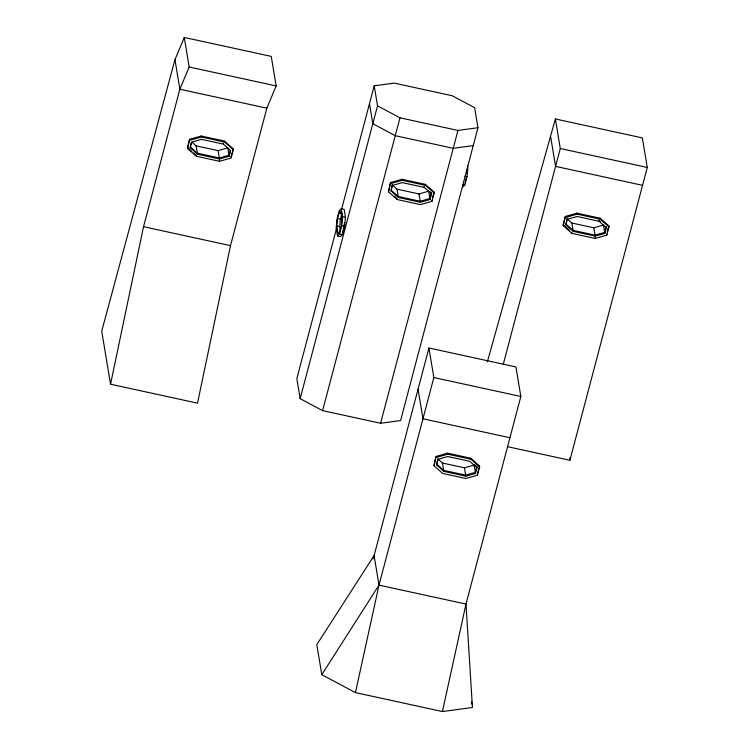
<?xml version="1.0" encoding="UTF-8"?>
<svg xmlns="http://www.w3.org/2000/svg" width="749" height="749" viewBox="0 0 749 749"><rect width="100%" height="100%" fill="white"/><g stroke="black" fill="none" stroke-linecap="round" stroke-linejoin="round"><path stroke-width="1.12" d="M336.788 225.983L337.509 218.493L339.016 212.791L340.711 211.134L341.965 218.727L341.244 226.217L339.737 231.909L338.042 233.566L336.788 225.983L339.681 226.61L340.402 230.954M339.681 226.61L340.411 219.12L341.909 213.428M337.499 235.982L339.531 233.988L341.713 225.739L342.583 216.733L341.254 208.728L344.156 209.355L345.486 217.369L344.615 226.376L342.433 234.624L340.392 236.618L337.499 235.982L336.17 227.968L337.041 218.961L339.222 210.712L341.254 208.728M344.559 222.565L342.639 232.546M466.955 172.916L467.264 169.705M462.798 186.96L464.829 184.966L467.011 176.717L467.882 167.71L467.507 165.426M110.543 384.209L143.536 226.704L179.863 89.225L189.179 66.998L184.273 37.45L271.26 56.39L276.156 85.938L266.841 108.174L230.514 245.644L197.521 403.149L110.543 384.209L101.724 331.124L174.957 59.686L184.273 37.45M355.447 692.61L379.003 585.128L433.849 377.543L428.943 347.995L515.93 366.935L520.836 396.483L465.99 604.069L442.425 711.55L355.447 692.61L321.789 674.671L316.799 644.627L374.097 555.58L428.943 347.995M187.447 147.544L189.628 139.295L201.228 136.009L224.419 141.055L233.117 148.77L233.285 149.772L231.104 158.02L219.504 161.307L196.313 156.251L187.615 148.545L187.447 147.544L191.8 151.401M187.615 148.545L189.628 139.295M190.602 144.875L191.107 142.975M190.274 147.778L191.772 142.076L201.425 139.342L223.389 144.126L230.626 150.54L229.119 156.232L219.466 158.975L197.502 154.191L190.274 147.778L190.106 146.776L197.343 153.189L219.307 157.973L228.96 155.23L230.215 150.483M230.935 157.018L232.031 152.89M232.574 150.83L233.117 148.77M336.601 228.155L296.838 378.638L300.162 398.674L322.604 410.63L380.595 423.26L400.603 420.545L477.965 127.723L474.641 107.697L452.199 95.741L394.217 83.111L374.21 85.817L341.684 208.915M300.162 398.674L377.533 105.852L374.21 85.817M322.604 410.63L399.975 117.808L377.533 105.852M390.519 182.587L388.506 191.838L397.204 199.543L420.395 204.599L432.004 201.312L434.177 193.064L434.017 192.062L425.32 184.348L402.119 179.301L390.519 182.587L388.506 191.838M391.25 189.113L392.504 184.366L391.165 191.07L398.402 197.483L420.367 202.267L430.02 199.524L431.527 193.832L429.748 191.407M431.358 192.83L429.851 198.522L420.198 201.266L398.234 196.481L390.997 190.068L391.165 191.07M432.65 197.212L434.017 192.062M380.595 423.26L457.957 130.438L477.965 127.723M465.035 182.887L466.543 177.195M435.993 456.478L433.98 465.728L442.678 473.434L465.869 478.489L477.469 475.194L479.65 466.945L479.482 465.944L470.793 458.238L447.593 453.192L435.993 456.478L433.98 465.728M474.417 464.577L476.832 466.721L476.991 467.722L475.493 473.415L465.831 476.158L443.876 471.374L436.639 464.951L437.472 460.158M436.639 464.951L438.146 459.259L447.799 456.525L469.754 461.309L476.991 467.722M487.356 361.879L555.384 118.969L642.37 137.91L647.276 167.458L569.905 460.279L507.775 446.741M503.253 364.389L560.289 148.517L555.384 118.969M476.832 466.721L475.325 472.413L465.672 475.156L443.708 470.372L436.47 463.949M477.581 473.162L479.482 465.944M563.164 224.7L565.336 216.452L576.936 213.165L600.136 218.212L608.825 225.917L608.993 226.919L606.812 235.167L595.212 238.463L572.021 233.407L563.323 225.702L563.164 224.7L569.249 230.093M563.323 225.702L565.336 216.452M565.813 223.923L573.051 230.346L595.015 235.13L604.668 232.387L606.175 226.694L606.334 227.696L604.836 233.388L595.183 236.132L573.219 231.347L565.982 224.925L567.068 219.176M565.982 224.925L567.321 218.231M607.196 232.106L608.825 225.917M373.039 558.894L374.097 555.58L379.003 585.128L321.789 674.671M189.797 140.297L201.397 137.011L224.588 142.057L233.285 149.772M192.1 142.291L196.126 145.858L218.09 150.643L227.743 147.899L229.119 156.232M390.688 183.589L402.288 180.303L425.488 185.349L434.177 193.064M392.673 185.368L402.325 182.634L424.29 187.419L431.527 193.832M392.195 184.872L397.017 189.151L418.981 193.935L428.634 191.192L430.02 199.524M565.504 217.453L577.105 214.167L600.305 219.214L608.993 226.919M567.489 219.232L577.142 216.498L599.106 221.283L606.334 227.696M567.012 218.736L571.833 223.015L593.798 227.79L603.451 225.056L604.836 233.388M436.161 457.48L447.762 454.194L470.952 459.24L479.65 466.945M437.669 458.762L442.49 463.032L464.455 467.816L474.108 465.082L475.493 473.415M473.246 145.596L453.239 148.311L395.247 135.681L372.805 123.725L369.482 103.69M442.425 711.55L472.441 707.487L465.99 604.069L379.003 585.128M189.179 66.998L276.156 85.938M560.289 148.517L647.276 167.458M399.975 117.808L457.957 130.438M642.548 185.331L555.571 166.381L550.665 136.833M266.841 108.174L179.863 89.225L174.957 59.686M465.082 176.296L467.011 176.717M462.901 184.544L464.829 184.966M339.016 212.791L340.945 213.212M342.583 216.733L345.486 217.369M337.509 218.493L342.639 219.607M341.713 225.739L344.615 226.376M339.531 233.988L342.433 234.624M143.536 226.704L230.514 245.644M433.849 377.543L520.836 396.483M509.938 437.725L422.96 418.785L418.054 389.237M600.548 221.704L598.938 220.281L599.106 221.283M394.433 196.229L396.165 197.773M193.532 152.936L196.144 155.249L196.313 156.251M606.653 234.175L606.812 235.167M600.136 218.212L600.305 219.214M593.798 227.79L595.183 236.132M595.052 237.461L595.212 238.463M576.936 213.165L577.105 214.167M571.833 223.015L573.219 231.347M571.852 232.405L572.021 233.407M569.53 457.985L569.905 460.279M431.836 200.311L432.004 201.312M477.3 474.192L477.469 475.194M425.32 184.348L425.488 185.349M470.793 458.238L470.952 459.24M424.121 186.417L424.29 187.419M418.981 193.935L420.367 202.267M464.455 467.816L465.831 476.158M402.119 179.301L402.288 180.303M447.593 453.192L447.762 454.194M397.017 189.151L398.402 197.483M442.49 463.032L443.876 471.374M397.036 198.541L397.204 199.543M471.514 701.925L471.889 704.144M224.419 141.055L224.588 142.057M223.23 143.125L223.389 144.126M218.09 150.643L219.466 158.975M219.335 160.305L219.504 161.307M201.228 136.009L201.397 137.011M196.126 145.858L197.502 154.191"/></g></svg>
